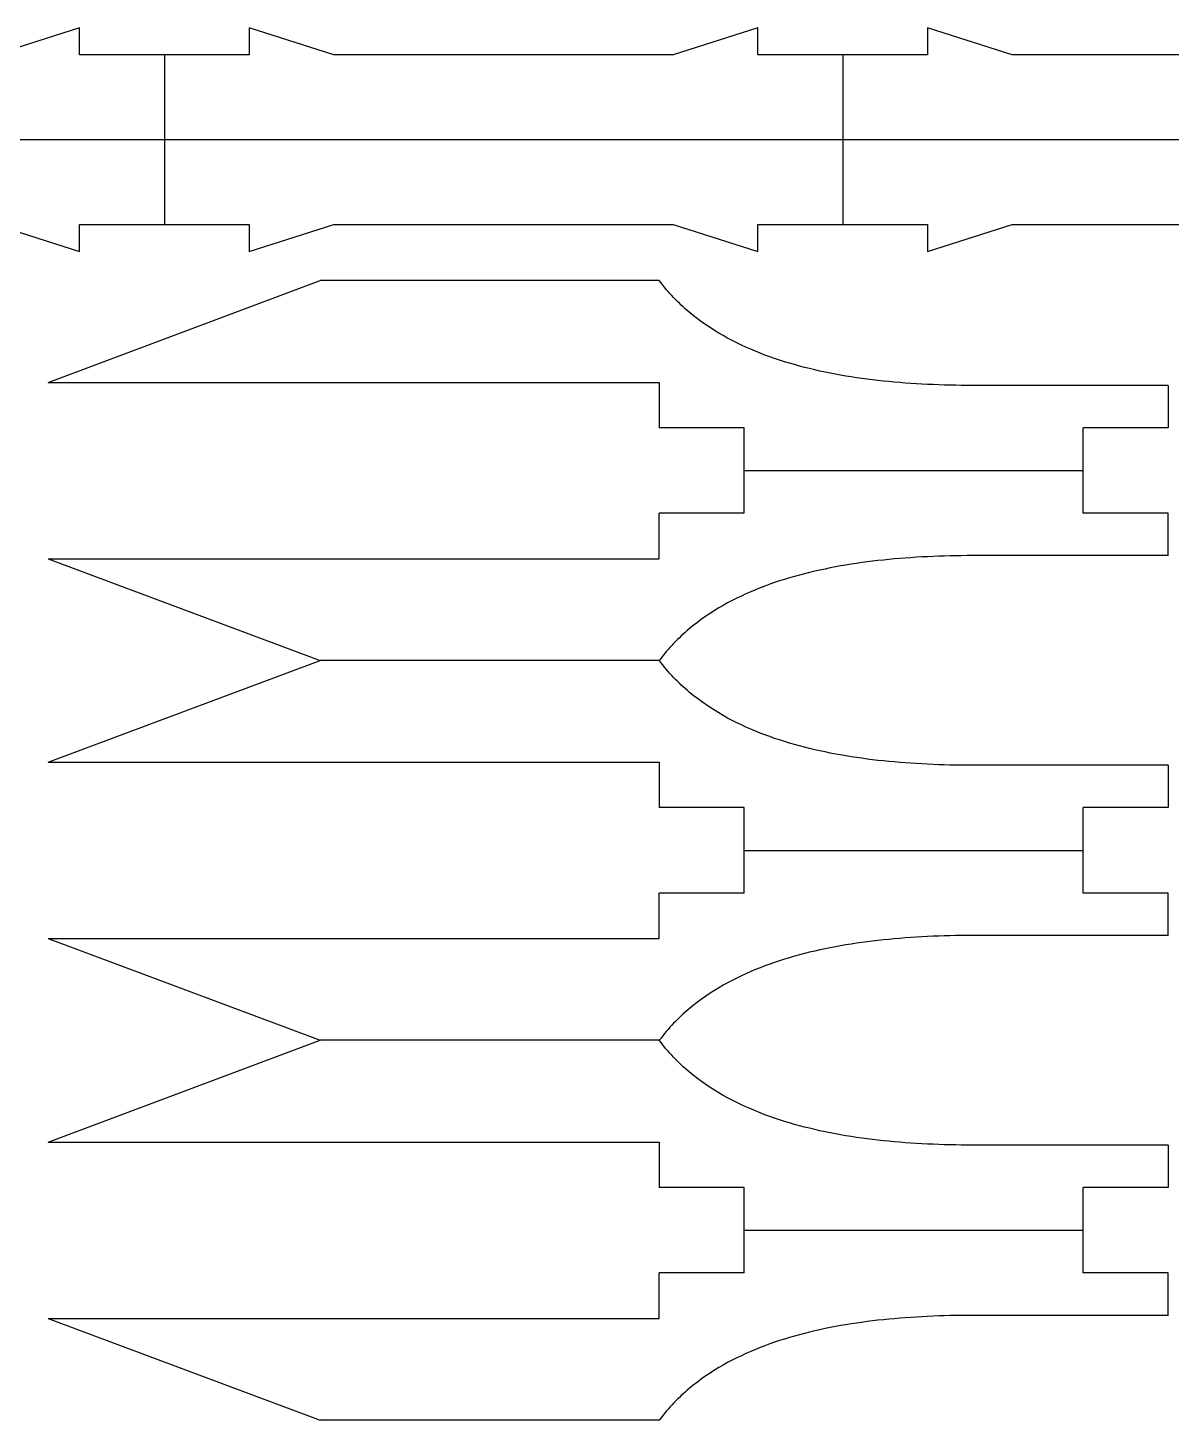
# Model space of a CAD drawing. Header units: inches. Extents: x 12 to 201, y -44 to 218.
# Drawn here: x 77 to 119.8, y 166.4 to 218.5 of the extents above; entities that cross this region are included whole.
import ezdxf

# ---------------------------------------------------------------- set-up
doc = ezdxf.new("R2010")
doc.units = ezdxf.units.IN
doc.header["$MEASUREMENT"] = 0
doc.layers.add('Layer 1', color=7, linetype='Continuous')

# ---------------------------------------------------------------- blocks, each defined once
blk = doc.blocks.new('block 45')
at = {"layer": 'Layer 1', "color": 7, "lineweight": 25, "true_color": 0xffffff}
blk.add_lwpolyline([(3.8293, 8.3778), (4.3305, 8.1903)], dxfattribs=at)
blk = doc.blocks.new('block 47')
at = {"layer": 'Layer 1', "color": 7, "lineweight": 25, "true_color": 0xffffff}
blk.add_lwpolyline([(4.0435, 10.7062), (4.0435, 10.3937)], dxfattribs=at)
blk = doc.blocks.new('block 48')
at = {"layer": 'Layer 1', "color": 7, "lineweight": 25, "true_color": 0xffffff}
blk.add_lwpolyline([(3.8293, 10.1028), (4.3305, 10.2903)], dxfattribs=at)
blk = doc.blocks.new('block 49')
at = {"layer": 'Layer 1', "color": 7, "lineweight": 25, "true_color": 0xffffff}
blk.add_lwpolyline([(4.9555, 8.1903), (4.3305, 8.1903)], dxfattribs=at)
blk = doc.blocks.new('block 54')
at = {"layer": 'Layer 1', "color": 7, "lineweight": 25, "true_color": 0xffffff}
blk.add_lwpolyline([(3.8293, 8.3778), (4.9555, 8.3778)], dxfattribs=at)
blk = doc.blocks.new('block 55')
at = {"layer": 'Layer 1', "color": 7, "lineweight": 25, "true_color": 0xffffff}
blk.add_lwpolyline([(5.893, 8.3835), (5.533, 8.3835)], dxfattribs=at)
blk = doc.blocks.new('block 58')
at = {"layer": 'Layer 1', "color": 7, "lineweight": 25, "true_color": 0xffffff}
blk.add_lwpolyline([(5.893, 8.4616), (5.7368, 8.4616)], dxfattribs=at)
blk = doc.blocks.new('block 59')
at = {"layer": 'Layer 1', "color": 7, "lineweight": 25, "true_color": 0xffffff}
blk.add_lwpolyline([(5.1118, 8.4616), (4.9555, 8.4616)], dxfattribs=at)
blk = doc.blocks.new('block 60')
at = {"layer": 'Layer 1', "color": 7, "lineweight": 25, "true_color": 0xffffff}
blk.add_lwpolyline([(5.1118, 8.5403), (5.7368, 8.5403)], dxfattribs=at)
blk = doc.blocks.new('block 61')
at = {"layer": 'Layer 1', "color": 7, "lineweight": 25, "true_color": 0xffffff}
blk.add_lwpolyline([(5.893, 8.6191), (5.7368, 8.6191)], dxfattribs=at)
blk = doc.blocks.new('block 62')
at = {"layer": 'Layer 1', "color": 7, "lineweight": 25, "true_color": 0xffffff}
blk.add_lwpolyline([(5.1118, 8.6191), (4.9555, 8.6191)], dxfattribs=at)
blk = doc.blocks.new('block 67')
at = {"layer": 'Layer 1', "color": 7, "lineweight": 25, "true_color": 0xffffff}
blk.add_lwpolyline([(5.893, 8.6972), (5.533, 8.6972)], dxfattribs=at)
blk = doc.blocks.new('block 68')
at = {"layer": 'Layer 1', "color": 7, "lineweight": 25, "true_color": 0xffffff}
blk.add_lwpolyline([(3.8293, 8.7028), (4.9555, 8.7028)], dxfattribs=at)
blk = doc.blocks.new('block 69')
at = {"layer": 'Layer 1', "color": 7, "lineweight": 25, "true_color": 0xffffff}
blk.add_lwpolyline([(3.8293, 9.0778), (4.3305, 8.8903)], dxfattribs=at)
blk = doc.blocks.new('block 76')
at = {"layer": 'Layer 1', "color": 7, "lineweight": 25, "true_color": 0xffffff}
blk.add_lwpolyline([(4.9555, 8.8903), (4.3305, 8.8903)], dxfattribs=at)
blk = doc.blocks.new('block 78')
at = {"layer": 'Layer 1', "color": 7, "lineweight": 25, "true_color": 0xffffff}
blk.add_lwpolyline([(4.9555, 10.1028), (4.9555, 10.0191)], dxfattribs=at)
blk = doc.blocks.new('block 79')
at = {"layer": 'Layer 1', "color": 7, "lineweight": 25, "true_color": 0xffffff}
blk.add_lwpolyline([(4.9555, 9.4028), (4.9555, 9.3191)], dxfattribs=at)
blk = doc.blocks.new('block 80')
at = {"layer": 'Layer 1', "color": 7, "lineweight": 25, "true_color": 0xffffff}
blk.add_lwpolyline([(4.9555, 8.7028), (4.9555, 8.6191)], dxfattribs=at)
blk = doc.blocks.new('block 81')
at = {"layer": 'Layer 1', "color": 7, "lineweight": 25, "true_color": 0xffffff}
blk.add_lwpolyline([(4.9555, 8.3778), (4.9555, 8.4616)], dxfattribs=at)
blk = doc.blocks.new('block 82')
at = {"layer": 'Layer 1', "color": 7, "lineweight": 25, "true_color": 0xffffff}
blk.add_lwpolyline([(4.9555, 9.0778), (4.9555, 9.1616)], dxfattribs=at)
blk = doc.blocks.new('block 83')
at = {"layer": 'Layer 1', "color": 7, "lineweight": 25, "true_color": 0xffffff}
blk.add_lwpolyline([(4.9555, 9.7778), (4.9555, 9.8616)], dxfattribs=at)
blk = doc.blocks.new('block 84')
at = {"layer": 'Layer 1', "color": 7, "lineweight": 25, "true_color": 0xffffff}
blk.add_lwpolyline([(3.8293, 9.4028), (4.3305, 9.5903)], dxfattribs=at)
blk = doc.blocks.new('block 85')
at = {"layer": 'Layer 1', "color": 7, "lineweight": 25, "true_color": 0xffffff}
blk.add_lwpolyline([(3.8293, 9.0778), (4.9555, 9.0778)], dxfattribs=at)
blk = doc.blocks.new('block 86')
at = {"layer": 'Layer 1', "color": 7, "lineweight": 25, "true_color": 0xffffff}
blk.add_lwpolyline([(5.893, 9.0835), (5.533, 9.0835)], dxfattribs=at)
blk = doc.blocks.new('block 87')
at = {"layer": 'Layer 1', "color": 7, "lineweight": 25, "true_color": 0xffffff}
blk.add_lwpolyline([(5.893, 9.1616), (5.7368, 9.1616)], dxfattribs=at)
blk = doc.blocks.new('block 88')
at = {"layer": 'Layer 1', "color": 7, "lineweight": 25, "true_color": 0xffffff}
blk.add_lwpolyline([(5.1118, 9.1616), (4.9555, 9.1616)], dxfattribs=at)
blk = doc.blocks.new('block 90')
at = {"layer": 'Layer 1', "color": 7, "lineweight": 25, "true_color": 0xffffff}
blk.add_lwpolyline([(5.1118, 8.4616), (5.1118, 8.6191)], dxfattribs=at)
blk = doc.blocks.new('block 91')
at = {"layer": 'Layer 1', "color": 7, "lineweight": 25, "true_color": 0xffffff}
blk.add_lwpolyline([(5.1118, 9.1616), (5.1118, 9.3191)], dxfattribs=at)
blk = doc.blocks.new('block 92')
at = {"layer": 'Layer 1', "color": 7, "lineweight": 25, "true_color": 0xffffff}
blk.add_lwpolyline([(5.1118, 9.8616), (5.1118, 10.0191)], dxfattribs=at)
blk = doc.blocks.new('block 93')
at = {"layer": 'Layer 1', "color": 7, "lineweight": 25, "true_color": 0xffffff}
blk.add_lwpolyline([(5.2935, 10.7062), (5.2935, 10.3937)], dxfattribs=at)
blk = doc.blocks.new('block 96')
at = {"layer": 'Layer 1', "color": 7, "lineweight": 25, "true_color": 0xffffff}
blk.add_lwpolyline([(5.1118, 9.2403), (5.7368, 9.2403)], dxfattribs=at)
blk = doc.blocks.new('block 98')
at = {"layer": 'Layer 1', "color": 7, "lineweight": 25, "true_color": 0xffffff}
blk.add_lwpolyline([(5.893, 9.3191), (5.7368, 9.3191)], dxfattribs=at)
blk = doc.blocks.new('block 99')
at = {"layer": 'Layer 1', "color": 7, "lineweight": 25, "true_color": 0xffffff}
blk.add_lwpolyline([(5.1118, 9.3191), (4.9555, 9.3191)], dxfattribs=at)
blk = doc.blocks.new('block 101')
at = {"layer": 'Layer 1', "color": 7, "lineweight": 25, "true_color": 0xffffff}
blk.add_lwpolyline([(5.893, 9.3972), (5.533, 9.3972)], dxfattribs=at)
blk = doc.blocks.new('block 102')
at = {"layer": 'Layer 1', "color": 7, "lineweight": 25, "true_color": 0xffffff}
blk.add_lwpolyline([(3.8293, 9.4028), (4.9555, 9.4028)], dxfattribs=at)
blk = doc.blocks.new('block 108')
at = {"layer": 'Layer 1', "color": 7, "lineweight": 25, "true_color": 0xffffff}
blk.add_lwpolyline([(3.8293, 9.7778), (4.3305, 9.5903)], dxfattribs=at)
blk = doc.blocks.new('block 109')
at = {"layer": 'Layer 1', "color": 7, "lineweight": 25, "true_color": 0xffffff}
blk.add_lwpolyline([(3.8293, 8.7028), (4.3305, 8.8903)], dxfattribs=at)
blk = doc.blocks.new('block 114')
at = {"layer": 'Layer 1', "color": 7, "lineweight": 25, "true_color": 0xffffff}
blk.add_lwpolyline([(4.9555, 9.5903), (4.3305, 9.5903)], dxfattribs=at)
blk = doc.blocks.new('block 124')
at = {"layer": 'Layer 1', "color": 7, "lineweight": 25, "true_color": 0xffffff}
blk.add_lwpolyline([(5.7368, 8.4616), (5.7368, 8.6191)], dxfattribs=at)
blk = doc.blocks.new('block 125')
at = {"layer": 'Layer 1', "color": 7, "lineweight": 25, "true_color": 0xffffff}
blk.add_lwpolyline([(5.7368, 9.1616), (5.7368, 9.3191)], dxfattribs=at)
blk = doc.blocks.new('block 126')
at = {"layer": 'Layer 1', "color": 7, "lineweight": 25, "true_color": 0xffffff}
blk.add_lwpolyline([(5.7368, 9.8616), (5.7368, 10.0191)], dxfattribs=at)
blk = doc.blocks.new('block 132')
at = {"layer": 'Layer 1', "color": 7, "lineweight": 25, "true_color": 0xffffff}
blk.add_lwpolyline([(3.8293, 9.7778), (4.9555, 9.7778)], dxfattribs=at)
blk = doc.blocks.new('block 133')
at = {"layer": 'Layer 1', "color": 7, "lineweight": 25, "true_color": 0xffffff}
blk.add_lwpolyline([(5.893, 9.7835), (5.533, 9.7835)], dxfattribs=at)
blk = doc.blocks.new('block 136')
at = {"layer": 'Layer 1', "color": 7, "lineweight": 25, "true_color": 0xffffff}
blk.add_lwpolyline([(5.893, 9.8616), (5.7368, 9.8616)], dxfattribs=at)
blk = doc.blocks.new('block 137')
at = {"layer": 'Layer 1', "color": 7, "lineweight": 25, "true_color": 0xffffff}
blk.add_lwpolyline([(5.1118, 9.8616), (4.9555, 9.8616)], dxfattribs=at)
blk = doc.blocks.new('block 140')
at = {"layer": 'Layer 1', "color": 7, "lineweight": 25, "true_color": 0xffffff}
blk.add_lwpolyline([(5.1118, 9.9403), (5.7368, 9.9403)], dxfattribs=at)
blk = doc.blocks.new('block 143')
at = {"layer": 'Layer 1', "color": 7, "lineweight": 25, "true_color": 0xffffff}
blk.add_lwpolyline([(5.893, 10.0191), (5.7368, 10.0191)], dxfattribs=at)
blk = doc.blocks.new('block 144')
at = {"layer": 'Layer 1', "color": 7, "lineweight": 25, "true_color": 0xffffff}
blk.add_lwpolyline([(5.1118, 10.0191), (4.9555, 10.0191)], dxfattribs=at)
blk = doc.blocks.new('block 148')
at = {"layer": 'Layer 1', "color": 7, "lineweight": 25, "true_color": 0xffffff}
blk.add_lwpolyline([(5.893, 10.0972), (5.893, 10.0191)], dxfattribs=at)
blk = doc.blocks.new('block 149')
at = {"layer": 'Layer 1', "color": 7, "lineweight": 25, "true_color": 0xffffff}
blk.add_lwpolyline([(5.893, 9.3972), (5.893, 9.3191)], dxfattribs=at)
blk = doc.blocks.new('block 150')
at = {"layer": 'Layer 1', "color": 7, "lineweight": 25, "true_color": 0xffffff}
blk.add_lwpolyline([(5.893, 8.6972), (5.893, 8.6191)], dxfattribs=at)
blk = doc.blocks.new('block 151')
at = {"layer": 'Layer 1', "color": 7, "lineweight": 25, "true_color": 0xffffff}
blk.add_lwpolyline([(5.893, 8.3835), (5.893, 8.4616)], dxfattribs=at)
blk = doc.blocks.new('block 152')
at = {"layer": 'Layer 1', "color": 7, "lineweight": 25, "true_color": 0xffffff}
blk.add_lwpolyline([(5.893, 9.0835), (5.893, 9.1616)], dxfattribs=at)
blk = doc.blocks.new('block 153')
at = {"layer": 'Layer 1', "color": 7, "lineweight": 25, "true_color": 0xffffff}
blk.add_lwpolyline([(5.893, 9.7835), (5.893, 9.8616)], dxfattribs=at)
blk = doc.blocks.new('block 157')
at = {"layer": 'Layer 1', "color": 7, "lineweight": 25, "true_color": 0xffffff}
blk.add_lwpolyline([(5.893, 10.0972), (5.533, 10.0972)], dxfattribs=at)
blk = doc.blocks.new('block 158')
at = {"layer": 'Layer 1', "color": 7, "lineweight": 25, "true_color": 0xffffff}
blk.add_lwpolyline([(3.8293, 10.1028), (4.9555, 10.1028)], dxfattribs=at)
blk = doc.blocks.new('block 162')
at = {"layer": 'Layer 1', "color": 7, "lineweight": 25, "true_color": 0xffffff}
blk.add_lwpolyline([(4.9555, 10.2903), (4.3305, 10.2903)], dxfattribs=at)
blk = doc.blocks.new('block 174')
at = {"layer": 'Layer 1', "color": 7, "lineweight": 25, "true_color": 0xffffff}
blk.add_lwpolyline([(9.0435, 10.5499), (1.5435, 10.5499)], dxfattribs=at)
blk = doc.blocks.new('block 826')
at = {"layer": 'Layer 1', "color": 7, "lineweight": 25, "true_color": 0xffffff}
blk.add_open_spline([(5.533, 10.0972), (5.4768, 10.0972), (5.4219, 10.0996), (5.3685, 10.1052), (5.3151, 10.1108), (5.2633, 10.1196), (5.2138, 10.1329), (5.189, 10.1396), (5.1648, 10.1474), (5.1414, 10.1566), (5.1179, 10.1658), (5.0951, 10.1764), (5.0732, 10.1889), (5.0514, 10.2013), (5.0304, 10.2155), (5.0107, 10.2322), (4.9909, 10.2488), (4.9723, 10.2678), (4.9555, 10.2903)], degree=3, knots=[0, 0, 0, 0, 1, 1, 1, 2, 2, 2, 3, 3, 3, 4, 4, 4, 5, 5, 5, 6, 6, 6, 6], dxfattribs=at)
blk = doc.blocks.new('block 827')
at = {"layer": 'Layer 1', "color": 7, "lineweight": 25, "true_color": 0xffffff}
blk.add_open_spline([(5.533, 9.0835), (5.4768, 9.0835), (5.4219, 9.081), (5.3685, 9.0754), (5.3151, 9.0698), (5.2633, 9.0611), (5.2138, 9.0477), (5.189, 9.0411), (5.1648, 9.0333), (5.1414, 9.0241), (5.1179, 9.0149), (5.0951, 9.0042), (5.0732, 8.9918), (5.0514, 8.9794), (5.0304, 8.9652), (5.0107, 8.9485), (4.9909, 8.9319), (4.9723, 8.9129), (4.9555, 8.8904)], degree=3, knots=[0, 0, 0, 0, 1, 1, 1, 2, 2, 2, 3, 3, 3, 4, 4, 4, 5, 5, 5, 6, 6, 6, 6], dxfattribs=at)
blk = doc.blocks.new('block 828')
at = {"layer": 'Layer 1', "color": 7, "lineweight": 25, "true_color": 0xffffff}
blk.add_open_spline([(5.533, 8.3835), (5.4768, 8.3835), (5.4219, 8.381), (5.3685, 8.3754), (5.3151, 8.3698), (5.2633, 8.3611), (5.2138, 8.3477), (5.189, 8.3411), (5.1648, 8.3333), (5.1414, 8.3241), (5.1179, 8.3148), (5.0951, 8.3042), (5.0732, 8.2918), (5.0514, 8.2794), (5.0304, 8.2652), (5.0107, 8.2485), (4.9909, 8.2319), (4.9723, 8.2129), (4.9555, 8.1903)], degree=3, knots=[0, 0, 0, 0, 1, 1, 1, 2, 2, 2, 3, 3, 3, 4, 4, 4, 5, 5, 5, 6, 6, 6, 6], dxfattribs=at)
blk = doc.blocks.new('block 829')
at = {"layer": 'Layer 1', "color": 7, "lineweight": 25, "true_color": 0xffffff}
blk.add_open_spline([(5.533, 9.7835), (5.4768, 9.7835), (5.4219, 9.781), (5.3685, 9.7754), (5.3151, 9.7698), (5.2633, 9.761), (5.2138, 9.7477), (5.189, 9.7411), (5.1648, 9.7332), (5.1414, 9.724), (5.1179, 9.7148), (5.0951, 9.7042), (5.0732, 9.6918), (5.0514, 9.6794), (5.0304, 9.6651), (5.0107, 9.6485), (4.9909, 9.6319), (4.9723, 9.6128), (4.9555, 9.5903)], degree=3, knots=[0, 0, 0, 0, 1, 1, 1, 2, 2, 2, 3, 3, 3, 4, 4, 4, 5, 5, 5, 6, 6, 6, 6], dxfattribs=at)
blk = doc.blocks.new('block 830')
at = {"layer": 'Layer 1', "color": 7, "lineweight": 25, "true_color": 0xffffff}
blk.add_open_spline([(5.533, 8.6972), (5.4768, 8.6972), (5.4219, 8.6996), (5.3685, 8.7052), (5.3151, 8.7108), (5.2633, 8.7196), (5.2138, 8.7329), (5.189, 8.7396), (5.1648, 8.7474), (5.1414, 8.7566), (5.1179, 8.7658), (5.0951, 8.7764), (5.0732, 8.7889), (5.0514, 8.8013), (5.0304, 8.8155), (5.0107, 8.8321), (4.9909, 8.8488), (4.9723, 8.8678), (4.9555, 8.8903)], degree=3, knots=[0, 0, 0, 0, 1, 1, 1, 2, 2, 2, 3, 3, 3, 4, 4, 4, 5, 5, 5, 6, 6, 6, 6], dxfattribs=at)
blk = doc.blocks.new('block 831')
at = {"layer": 'Layer 1', "color": 7, "lineweight": 25, "true_color": 0xffffff}
blk.add_open_spline([(5.533, 9.3972), (5.4768, 9.3972), (5.4219, 9.3996), (5.3685, 9.4052), (5.3151, 9.4108), (5.2633, 9.4196), (5.2138, 9.4329), (5.189, 9.4396), (5.1648, 9.4474), (5.1414, 9.4566), (5.1179, 9.4658), (5.0951, 9.4764), (5.0732, 9.4889), (5.0514, 9.5013), (5.0304, 9.5155), (5.0107, 9.5322), (4.9909, 9.5488), (4.9723, 9.5678), (4.9555, 9.5903)], degree=3, knots=[0, 0, 0, 0, 1, 1, 1, 2, 2, 2, 3, 3, 3, 4, 4, 4, 5, 5, 5, 6, 6, 6, 6], dxfattribs=at)
blk = doc.blocks.new('block 2')
at = {"layer": 'Layer 1'}
for name in ['block 47', 'block 93', 'block 174', 'block 48', 'block 162', 'block 826', 'block 158', 'block 78', 'block 157', 'block 148', 'block 144', 'block 92', 'block 126', 'block 143', 'block 140', 'block 83', 'block 137', 'block 136', 'block 153', 'block 108', 'block 132', 'block 829', 'block 133', 'block 84', 'block 114', 'block 831', 'block 102', 'block 79', 'block 101', 'block 149', 'block 99', 'block 91', 'block 98', 'block 125', 'block 96', 'block 82', 'block 88', 'block 87', 'block 152', 'block 827', 'block 86', 'block 69', 'block 85', 'block 109', 'block 76', 'block 830', 'block 68', 'block 80', 'block 67', 'block 150', 'block 62', 'block 90', 'block 61', 'block 124', 'block 60', 'block 59', 'block 81', 'block 58', 'block 151', 'block 45', 'block 54', 'block 828', 'block 55', 'block 49']:
    blk.add_blockref(name, (0, 0), dxfattribs=at)
blk = doc.blocks.new('block 847')
at = {"layer": 'Layer 1', "color": 7, "lineweight": 25, "true_color": 0xffffff}
blk.add_lwpolyline([(3.8872, 10.7562), (3.731, 10.7062)], dxfattribs=at)
blk = doc.blocks.new('block 849')
at = {"layer": 'Layer 1', "color": 7, "lineweight": 25, "true_color": 0xffffff}
blk.add_lwpolyline([(3.8872, 10.3437), (3.8872, 10.3937)], dxfattribs=at)
blk = doc.blocks.new('block 850')
at = {"layer": 'Layer 1', "color": 7, "lineweight": 25, "true_color": 0xffffff}
blk.add_lwpolyline([(3.8872, 10.7062), (3.8872, 10.7562)], dxfattribs=at)
blk = doc.blocks.new('block 851')
at = {"layer": 'Layer 1', "color": 7, "lineweight": 25, "true_color": 0xffffff}
blk.add_lwpolyline([(4.1997, 10.7562), (4.1997, 10.7062)], dxfattribs=at)
blk = doc.blocks.new('block 852')
at = {"layer": 'Layer 1', "color": 7, "lineweight": 25, "true_color": 0xffffff}
blk.add_lwpolyline([(4.1997, 10.3937), (4.1997, 10.3437)], dxfattribs=at)
blk = doc.blocks.new('block 853')
at = {"layer": 'Layer 1', "color": 7, "lineweight": 25, "true_color": 0xffffff}
blk.add_lwpolyline([(5.1372, 10.7562), (4.981, 10.7062)], dxfattribs=at)
blk = doc.blocks.new('block 854')
at = {"layer": 'Layer 1', "color": 7, "lineweight": 25, "true_color": 0xffffff}
blk.add_lwpolyline([(4.1997, 10.3437), (4.356, 10.3937)], dxfattribs=at)
blk = doc.blocks.new('block 856')
at = {"layer": 'Layer 1', "color": 7, "lineweight": 25, "true_color": 0xffffff}
blk.add_lwpolyline([(5.4497, 10.3437), (5.606, 10.3937)], dxfattribs=at)
blk = doc.blocks.new('block 861')
at = {"layer": 'Layer 1', "color": 7, "lineweight": 25, "true_color": 0xffffff}
blk.add_lwpolyline([(5.1372, 10.3437), (5.1372, 10.3937)], dxfattribs=at)
blk = doc.blocks.new('block 862')
at = {"layer": 'Layer 1', "color": 7, "lineweight": 25, "true_color": 0xffffff}
blk.add_lwpolyline([(5.1372, 10.7062), (5.1372, 10.7562)], dxfattribs=at)
blk = doc.blocks.new('block 867')
at = {"layer": 'Layer 1', "color": 7, "lineweight": 25, "true_color": 0xffffff}
blk.add_lwpolyline([(5.4497, 10.7562), (5.4497, 10.7062)], dxfattribs=at)
blk = doc.blocks.new('block 868')
at = {"layer": 'Layer 1', "color": 7, "lineweight": 25, "true_color": 0xffffff}
blk.add_lwpolyline([(5.4497, 10.3937), (5.4497, 10.3437)], dxfattribs=at)
blk = doc.blocks.new('block 877')
at = {"layer": 'Layer 1', "color": 7, "lineweight": 25, "true_color": 0xffffff}
blk.add_lwpolyline([(3.731, 10.3937), (3.8872, 10.3437)], dxfattribs=at)
blk = doc.blocks.new('block 882')
at = {"layer": 'Layer 1', "color": 7, "lineweight": 25, "true_color": 0xffffff}
blk.add_lwpolyline([(4.981, 10.3937), (5.1372, 10.3437)], dxfattribs=at)
blk = doc.blocks.new('block 891')
at = {"layer": 'Layer 1', "color": 7, "lineweight": 25, "true_color": 0xffffff}
blk.add_lwpolyline([(3.8872, 10.3937), (4.1997, 10.3937)], dxfattribs=at)
blk = doc.blocks.new('block 892')
at = {"layer": 'Layer 1', "color": 7, "lineweight": 25, "true_color": 0xffffff}
blk.add_lwpolyline([(4.356, 10.3937), (4.981, 10.3937)], dxfattribs=at)
blk = doc.blocks.new('block 893')
at = {"layer": 'Layer 1', "color": 7, "lineweight": 25, "true_color": 0xffffff}
blk.add_lwpolyline([(5.1372, 10.3937), (5.4497, 10.3937)], dxfattribs=at)
blk = doc.blocks.new('block 894')
at = {"layer": 'Layer 1', "color": 7, "lineweight": 25, "true_color": 0xffffff}
blk.add_lwpolyline([(5.606, 10.3937), (6.231, 10.3937)], dxfattribs=at)
blk = doc.blocks.new('block 900')
at = {"layer": 'Layer 1', "color": 7, "lineweight": 25, "true_color": 0xffffff}
blk.add_lwpolyline([(4.356, 10.7062), (4.1997, 10.7562)], dxfattribs=at)
blk = doc.blocks.new('block 909')
at = {"layer": 'Layer 1', "color": 7, "lineweight": 25, "true_color": 0xffffff}
blk.add_lwpolyline([(6.231, 10.7062), (5.606, 10.7062)], dxfattribs=at)
blk = doc.blocks.new('block 910')
at = {"layer": 'Layer 1', "color": 7, "lineweight": 25, "true_color": 0xffffff}
blk.add_lwpolyline([(5.4497, 10.7062), (5.1372, 10.7062)], dxfattribs=at)
blk = doc.blocks.new('block 911')
at = {"layer": 'Layer 1', "color": 7, "lineweight": 25, "true_color": 0xffffff}
blk.add_lwpolyline([(4.981, 10.7062), (4.356, 10.7062)], dxfattribs=at)
blk = doc.blocks.new('block 912')
at = {"layer": 'Layer 1', "color": 7, "lineweight": 25, "true_color": 0xffffff}
blk.add_lwpolyline([(4.1997, 10.7062), (3.8872, 10.7062)], dxfattribs=at)
blk = doc.blocks.new('block 918')
at = {"layer": 'Layer 1', "color": 7, "lineweight": 25, "true_color": 0xffffff}
blk.add_lwpolyline([(5.606, 10.7062), (5.4497, 10.7562)], dxfattribs=at)
blk = doc.blocks.new('block 838')
at = {"layer": 'Layer 1'}
for name in ['block 847', 'block 850', 'block 851', 'block 900', 'block 853', 'block 862', 'block 867', 'block 918', 'block 912', 'block 911', 'block 910', 'block 909', 'block 877', 'block 849', 'block 891', 'block 852', 'block 854', 'block 892', 'block 882', 'block 861', 'block 893', 'block 856', 'block 868', 'block 894']:
    blk.add_blockref(name, (0, 0), dxfattribs=at)

msp = doc.modelspace()

# ---------------------------------------------------------------- block references
at = {"layer": 'Layer 1', "xscale": 20.31238, "yscale": 20.31238, "zscale": 20.31238}
for name in ['block 838', 'block 2']:
    msp.add_blockref(name, (0, 0), dxfattribs=at)

doc.saveas('drawing.dxf')
